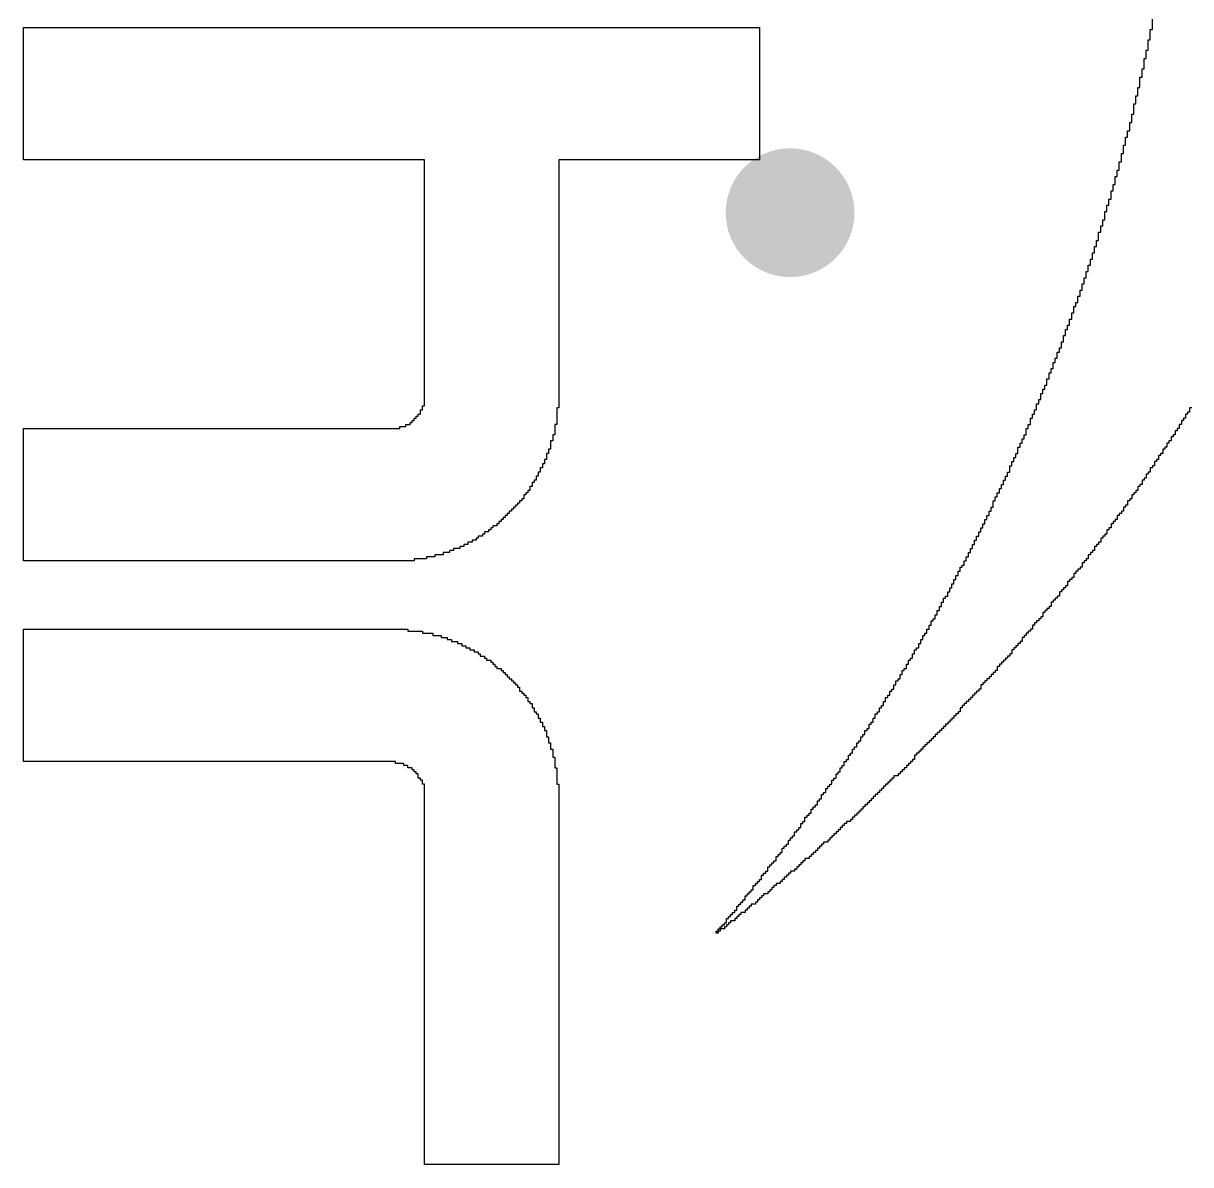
# Model space of a CAD drawing. Header units: inches. Extents: x -6.1 to 65.1, y -0.8 to 59.2.
# Drawn here: x 17.936 to 20.656, y 37.042 to 39.701 of the extents above; entities that cross this region are included whole.
import ezdxf

# ---------------------------------------------------------------- set-up
doc = ezdxf.new("R2010")
doc.units = ezdxf.units.IN
doc.layers.add('Top Overlay', color=2, linetype='Continuous')
doc.layers.add('Via Holes', color=16, linetype='Continuous')

msp = doc.modelspace()

# ---------------------------------------------------------------- hatches: boundary and pattern name
at = {"layer": 'Via Holes'}
h = msp.add_hatch(color=7, dxfattribs=at)
edge = h.paths.add_edge_path()
edge.add_arc((19.7224, 39.2602), 0.15, 0, 360)

# ---------------------------------------------------------------- linework, layer by layer
at = {"layer": 'Top Overlay'}
for p, q in [((20.5665, 39.687), (20.5665, 39.711)), ((17.9362, 39.3834), (17.9362, 39.6918)), ((17.9362, 39.6918), (19.6512, 39.6918)), ((19.6512, 39.6918), (19.6512, 39.3834)), ((20.5617, 39.6629), (20.5617, 39.687)), ((20.5617, 39.687), (20.5665, 39.687)), ((20.5569, 39.6388), (20.5569, 39.6629)), ((20.5569, 39.6629), (20.5617, 39.6629)), ((20.5521, 39.6195), (20.5521, 39.6388)), ((20.5521, 39.6388), (20.5569, 39.6388)), ((20.5473, 39.5954), (20.5473, 39.6195)), ((20.5473, 39.6195), (20.5521, 39.6195)), ((20.5376, 39.5521), (20.5376, 39.5761)), ((20.5376, 39.5761), (20.5425, 39.5761)), ((20.5425, 39.5761), (20.5425, 39.5954)), ((20.5425, 39.5954), (20.5473, 39.5954)), ((20.5328, 39.5328), (20.5328, 39.5521)), ((20.5328, 39.5521), (20.5376, 39.5521)), ((20.528, 39.5135), (20.528, 39.5328)), ((20.528, 39.5328), (20.5328, 39.5328)), ((20.5184, 39.4702), (20.5184, 39.4894)), ((20.5184, 39.4894), (20.5232, 39.4894)), ((20.5232, 39.4894), (20.5232, 39.5135)), ((20.5232, 39.5135), (20.528, 39.5135)), ((20.5136, 39.4509), (20.5136, 39.4702)), ((20.5136, 39.4702), (20.5184, 39.4702)), ((20.5039, 39.4172), (20.5039, 39.4364)), ((20.5039, 39.4364), (20.5087, 39.4364)), ((20.5087, 39.4364), (20.5087, 39.4509)), ((20.5087, 39.4509), (20.5136, 39.4509)), ((20.4991, 39.3979), (20.4991, 39.4172)), ((20.4991, 39.4172), (20.5039, 39.4172)), ((18.2397, 39.3834), (17.9362, 39.3834)), ((18.2445, 39.3834), (18.2397, 39.3834)), ((18.8708, 39.3834), (18.2445, 39.3834)), ((18.8708, 38.8102), (18.8708, 39.3834)), ((19.6512, 39.3834), (19.1839, 39.3834)), ((19.1839, 39.3834), (19.1839, 38.8053)), ((20.4895, 39.3594), (20.4895, 39.3786)), ((20.4895, 39.3786), (20.4943, 39.3786)), ((20.4943, 39.3786), (20.4943, 39.3979)), ((20.4943, 39.3979), (20.4991, 39.3979)), ((20.4846, 39.3449), (20.4846, 39.3594)), ((20.4846, 39.3594), (20.4895, 39.3594)), ((20.475, 39.3112), (20.475, 39.3256)), ((20.475, 39.3256), (20.4798, 39.3256)), ((20.4798, 39.3256), (20.4798, 39.3449)), ((20.4798, 39.3449), (20.4846, 39.3449)), ((20.4702, 39.2919), (20.4702, 39.3112)), ((20.4702, 39.3112), (20.475, 39.3112)), ((20.4606, 39.263), (20.4606, 39.2775)), ((20.4606, 39.2775), (20.4654, 39.2775)), ((20.4654, 39.2775), (20.4654, 39.2919)), ((20.4654, 39.2919), (20.4702, 39.2919)), ((20.4509, 39.2293), (20.4509, 39.2437)), ((20.4509, 39.2437), (20.4557, 39.2437)), ((20.4557, 39.2437), (20.4557, 39.263)), ((20.4557, 39.263), (20.4606, 39.263)), ((20.4461, 39.2148), (20.4461, 39.2293)), ((20.4461, 39.2293), (20.4509, 39.2293)), ((20.4365, 39.1811), (20.4365, 39.1956)), ((20.4365, 39.1956), (20.4413, 39.1956)), ((20.4413, 39.1956), (20.4413, 39.2148)), ((20.4413, 39.2148), (20.4461, 39.2148)), ((20.4268, 39.1522), (20.4268, 39.1667)), ((20.4268, 39.1667), (20.4317, 39.1667)), ((20.4317, 39.1667), (20.4317, 39.1811)), ((20.4317, 39.1811), (20.4365, 39.1811)), ((20.4172, 39.1233), (20.4172, 39.1378)), ((20.4172, 39.1378), (20.422, 39.1378)), ((20.422, 39.1378), (20.422, 39.1522)), ((20.422, 39.1522), (20.4268, 39.1522)), ((20.4076, 39.0944), (20.4076, 39.1088)), ((20.4076, 39.1088), (20.4124, 39.1088)), ((20.4124, 39.1088), (20.4124, 39.1233)), ((20.4124, 39.1233), (20.4172, 39.1233)), ((20.3979, 39.0655), (20.3979, 39.0799)), ((20.3979, 39.0799), (20.4027, 39.0799)), ((20.4027, 39.0799), (20.4027, 39.0944)), ((20.4027, 39.0944), (20.4076, 39.0944)), ((20.3931, 39.051), (20.3931, 39.0655)), ((20.3931, 39.0655), (20.3979, 39.0655)), ((20.3787, 39.0125), (20.3787, 39.0269)), ((20.3787, 39.0269), (20.3835, 39.0269)), ((20.3835, 39.0269), (20.3835, 39.0414)), ((20.3835, 39.0414), (20.3883, 39.0414)), ((20.3883, 39.0414), (20.3883, 39.051)), ((20.3883, 39.051), (20.3931, 39.051)), ((20.369, 38.9884), (20.369, 38.998)), ((20.369, 38.998), (20.3738, 38.998)), ((20.3738, 38.998), (20.3738, 39.0125)), ((20.3738, 39.0125), (20.3787, 39.0125)), ((20.3594, 38.9595), (20.3594, 38.974)), ((20.3594, 38.974), (20.3642, 38.974)), ((20.3642, 38.974), (20.3642, 38.9884)), ((20.3642, 38.9884), (20.369, 38.9884)), ((20.3498, 38.9354), (20.3498, 38.945)), ((20.3498, 38.945), (20.3546, 38.945)), ((20.3546, 38.945), (20.3546, 38.9595)), ((20.3546, 38.9595), (20.3594, 38.9595)), ((20.3401, 38.9113), (20.3401, 38.921)), ((20.3401, 38.921), (20.3449, 38.921)), ((20.3449, 38.921), (20.3449, 38.9354)), ((20.3449, 38.9354), (20.3498, 38.9354)), ((20.3305, 38.8872), (20.3305, 38.8969)), ((20.3305, 38.8969), (20.3353, 38.8969)), ((20.3353, 38.8969), (20.3353, 38.9113)), ((20.3353, 38.9113), (20.3401, 38.9113)), ((20.3208, 38.8583), (20.3208, 38.8728)), ((20.3208, 38.8728), (20.3257, 38.8728)), ((20.3257, 38.8728), (20.3257, 38.8872)), ((20.3257, 38.8872), (20.3305, 38.8872)), ((20.3064, 38.8246), (20.3064, 38.8391)), ((20.3064, 38.8391), (20.3112, 38.8391)), ((20.3112, 38.8391), (20.3112, 38.8487)), ((20.3112, 38.8487), (20.316, 38.8487)), ((20.316, 38.8487), (20.316, 38.8583)), ((20.316, 38.8583), (20.3208, 38.8583)), ((18.8659, 38.8005), (18.8659, 38.8102)), ((18.8659, 38.8102), (18.8708, 38.8102)), ((20.2968, 38.8005), (20.2968, 38.815)), ((20.2968, 38.815), (20.3016, 38.815)), ((20.3016, 38.815), (20.3016, 38.8246)), ((20.3016, 38.8246), (20.3064, 38.8246)), ((18.8467, 38.7764), (18.8467, 38.7813)), ((18.8467, 38.7813), (18.8515, 38.7813)), ((18.8515, 38.7813), (18.8515, 38.7861)), ((18.8515, 38.7861), (18.8563, 38.7861)), ((18.8563, 38.7861), (18.8563, 38.7909)), ((18.8563, 38.7909), (18.8611, 38.7909)), ((18.8611, 38.7909), (18.8611, 38.8005)), ((18.8611, 38.8005), (18.8659, 38.8005)), ((19.1839, 38.8053), (19.1791, 38.8053)), ((19.1791, 38.8053), (19.1791, 38.7668)), ((20.2823, 38.7668), (20.2823, 38.7813)), ((20.2823, 38.7813), (20.2871, 38.7813)), ((20.2871, 38.7813), (20.2871, 38.7909)), ((20.2871, 38.7909), (20.2919, 38.7909)), ((20.2919, 38.7909), (20.2919, 38.8005)), ((20.2919, 38.8005), (20.2968, 38.8005)), ((20.6436, 38.7813), (20.6388, 38.7813)), ((20.6388, 38.7813), (20.6388, 38.7764)), ((20.6484, 38.7909), (20.6436, 38.7909)), ((20.6436, 38.7909), (20.6436, 38.7813)), ((20.6533, 38.7957), (20.6484, 38.7957)), ((20.6484, 38.7957), (20.6484, 38.7909)), ((20.6581, 38.8053), (20.6533, 38.8053)), ((20.6533, 38.8053), (20.6533, 38.7957)), ((17.9362, 38.4488), (17.9362, 38.7572)), ((17.9362, 38.7572), (18.813, 38.7572)), ((18.813, 38.7572), (18.813, 38.762)), ((18.813, 38.762), (18.8274, 38.762)), ((18.8274, 38.762), (18.8274, 38.7668)), ((18.8274, 38.7668), (18.837, 38.7668)), ((18.837, 38.7668), (18.837, 38.7716)), ((18.837, 38.7716), (18.8419, 38.7716)), ((18.8419, 38.7716), (18.8419, 38.7764)), ((18.8419, 38.7764), (18.8467, 38.7764)), ((19.1791, 38.7668), (19.1743, 38.7668)), ((19.1743, 38.7668), (19.1743, 38.7427)), ((20.2727, 38.7427), (20.2727, 38.7572)), ((20.2727, 38.7572), (20.2775, 38.7572)), ((20.2775, 38.7572), (20.2775, 38.7668)), ((20.2775, 38.7668), (20.2823, 38.7668)), ((20.6292, 38.7572), (20.6244, 38.7572)), ((20.6244, 38.7572), (20.6244, 38.7523)), ((20.634, 38.7668), (20.6292, 38.7668)), ((20.6292, 38.7668), (20.6292, 38.7572)), ((20.6388, 38.7764), (20.634, 38.7764)), ((20.634, 38.7764), (20.634, 38.7668)), ((19.1695, 38.7283), (19.1646, 38.7283)), ((19.1646, 38.7283), (19.1646, 38.709)), ((19.1743, 38.7427), (19.1695, 38.7427)), ((19.1695, 38.7427), (19.1695, 38.7283)), ((20.263, 38.7234), (20.263, 38.7331)), ((20.263, 38.7331), (20.2679, 38.7331)), ((20.2679, 38.7331), (20.2679, 38.7427)), ((20.2679, 38.7427), (20.2727, 38.7427)), ((20.6099, 38.7283), (20.6051, 38.7283)), ((20.6051, 38.7283), (20.6051, 38.7234)), ((20.6147, 38.7379), (20.6099, 38.7379)), ((20.6099, 38.7379), (20.6099, 38.7283)), ((20.6195, 38.7427), (20.6147, 38.7427)), ((20.6147, 38.7427), (20.6147, 38.7379)), ((20.6244, 38.7523), (20.6195, 38.7523)), ((20.6195, 38.7523), (20.6195, 38.7427)), ((19.1598, 38.6994), (19.155, 38.6994)), ((19.155, 38.6994), (19.155, 38.6849)), ((19.1646, 38.709), (19.1598, 38.709)), ((19.1598, 38.709), (19.1598, 38.6994)), ((20.2486, 38.6897), (20.2486, 38.6994)), ((20.2486, 38.6994), (20.2534, 38.6994)), ((20.2534, 38.6994), (20.2534, 38.7138)), ((20.2534, 38.7138), (20.2582, 38.7138)), ((20.2582, 38.7138), (20.2582, 38.7234)), ((20.2582, 38.7234), (20.263, 38.7234)), ((20.5906, 38.6994), (20.5858, 38.6994)), ((20.5858, 38.6994), (20.5858, 38.6945)), ((20.5955, 38.709), (20.5906, 38.709)), ((20.5906, 38.709), (20.5906, 38.6994)), ((20.6003, 38.7138), (20.5955, 38.7138)), ((20.5955, 38.7138), (20.5955, 38.709)), ((20.6051, 38.7234), (20.6003, 38.7234)), ((20.6003, 38.7234), (20.6003, 38.7138)), ((19.1502, 38.6753), (19.1454, 38.6753)), ((19.1454, 38.6753), (19.1454, 38.6656)), ((19.155, 38.6849), (19.1502, 38.6849)), ((19.1502, 38.6849), (19.1502, 38.6753)), ((20.239, 38.6704), (20.239, 38.6801)), ((20.239, 38.6801), (20.2438, 38.6801)), ((20.2438, 38.6801), (20.2438, 38.6897)), ((20.2438, 38.6897), (20.2486, 38.6897)), ((20.5762, 38.6801), (20.5714, 38.6801)), ((20.5714, 38.6801), (20.5714, 38.6704)), ((20.581, 38.6849), (20.5762, 38.6849)), ((20.5762, 38.6849), (20.5762, 38.6801)), ((20.5858, 38.6945), (20.581, 38.6945)), ((20.581, 38.6945), (20.581, 38.6849)), ((19.1357, 38.6464), (19.1309, 38.6464)), ((19.1309, 38.6464), (19.1309, 38.6367)), ((19.1405, 38.656), (19.1357, 38.656)), ((19.1357, 38.656), (19.1357, 38.6464)), ((19.1454, 38.6656), (19.1405, 38.6656)), ((19.1405, 38.6656), (19.1405, 38.656)), ((20.2245, 38.6367), (20.2245, 38.6464)), ((20.2245, 38.6464), (20.2293, 38.6464)), ((20.2293, 38.6464), (20.2293, 38.656)), ((20.2293, 38.656), (20.2341, 38.656)), ((20.2341, 38.656), (20.2341, 38.6704)), ((20.2341, 38.6704), (20.239, 38.6704)), ((20.5569, 38.6512), (20.5521, 38.6512)), ((20.5521, 38.6512), (20.5521, 38.6415)), ((20.5617, 38.656), (20.5569, 38.656)), ((20.5569, 38.656), (20.5569, 38.6512)), ((20.5665, 38.6656), (20.5617, 38.6656)), ((20.5617, 38.6656), (20.5617, 38.656)), ((20.5714, 38.6704), (20.5665, 38.6704)), ((20.5665, 38.6704), (20.5665, 38.6656)), ((19.1213, 38.6223), (19.1165, 38.6223)), ((19.1165, 38.6223), (19.1165, 38.6126)), ((19.1261, 38.6319), (19.1213, 38.6319)), ((19.1213, 38.6319), (19.1213, 38.6223)), ((19.1309, 38.6367), (19.1261, 38.6367)), ((19.1261, 38.6367), (19.1261, 38.6319)), ((20.21, 38.6078), (20.21, 38.6175)), ((20.21, 38.6175), (20.2149, 38.6175)), ((20.2149, 38.6175), (20.2149, 38.6271)), ((20.2149, 38.6271), (20.2197, 38.6271)), ((20.2197, 38.6271), (20.2197, 38.6367)), ((20.2197, 38.6367), (20.2245, 38.6367)), ((20.5376, 38.6223), (20.5328, 38.6223)), ((20.5328, 38.6223), (20.5328, 38.6126)), ((20.5425, 38.6271), (20.5376, 38.6271)), ((20.5376, 38.6271), (20.5376, 38.6223)), ((20.5473, 38.6367), (20.5425, 38.6367)), ((20.5425, 38.6367), (20.5425, 38.6271)), ((20.5521, 38.6415), (20.5473, 38.6415)), ((20.5473, 38.6415), (20.5473, 38.6367)), ((19.102, 38.5934), (19.0972, 38.5934)), ((19.0972, 38.5934), (19.0972, 38.5885)), ((19.1068, 38.603), (19.102, 38.603)), ((19.102, 38.603), (19.102, 38.5934)), ((19.1116, 38.6078), (19.1068, 38.6078)), ((19.1068, 38.6078), (19.1068, 38.603)), ((19.1165, 38.6126), (19.1116, 38.6126)), ((19.1116, 38.6126), (19.1116, 38.6078)), ((20.2004, 38.5885), (20.2004, 38.5982)), ((20.2004, 38.5982), (20.2052, 38.5982)), ((20.2052, 38.5982), (20.2052, 38.6078)), ((20.2052, 38.6078), (20.21, 38.6078)), ((20.5184, 38.5934), (20.5136, 38.5934)), ((20.5136, 38.5934), (20.5136, 38.5885)), ((20.5232, 38.603), (20.5184, 38.603)), ((20.5184, 38.603), (20.5184, 38.5934)), ((20.528, 38.6078), (20.5232, 38.6078)), ((20.5232, 38.6078), (20.5232, 38.603)), ((20.5328, 38.6126), (20.528, 38.6126)), ((20.528, 38.6126), (20.528, 38.6078)), ((19.0731, 38.5645), (19.0683, 38.5645)), ((19.0683, 38.5645), (19.0683, 38.5596)), ((19.0779, 38.5693), (19.0731, 38.5693)), ((19.0731, 38.5693), (19.0731, 38.5645)), ((19.0827, 38.5741), (19.0779, 38.5741)), ((19.0779, 38.5741), (19.0779, 38.5693)), ((19.0876, 38.5789), (19.0827, 38.5789)), ((19.0827, 38.5789), (19.0827, 38.5741)), ((19.0924, 38.5837), (19.0876, 38.5837)), ((19.0876, 38.5837), (19.0876, 38.5789)), ((19.0972, 38.5885), (19.0924, 38.5885)), ((19.0924, 38.5885), (19.0924, 38.5837)), ((20.186, 38.5548), (20.186, 38.5645)), ((20.186, 38.5645), (20.1908, 38.5645)), ((20.1908, 38.5645), (20.1908, 38.5741)), ((20.1908, 38.5741), (20.1956, 38.5741)), ((20.1956, 38.5741), (20.1956, 38.5885)), ((20.1956, 38.5885), (20.2004, 38.5885)), ((20.4991, 38.5645), (20.4943, 38.5645)), ((20.4943, 38.5645), (20.4943, 38.5596)), ((20.5039, 38.5741), (20.4991, 38.5741)), ((20.4991, 38.5741), (20.4991, 38.5645)), ((20.5087, 38.5789), (20.5039, 38.5789)), ((20.5039, 38.5789), (20.5039, 38.5741)), ((20.5136, 38.5885), (20.5087, 38.5885)), ((20.5087, 38.5885), (20.5087, 38.5789)), ((19.0442, 38.5356), (19.0394, 38.5356)), ((19.0394, 38.5356), (19.0394, 38.5307)), ((19.049, 38.5404), (19.0442, 38.5404)), ((19.0442, 38.5404), (19.0442, 38.5356)), ((19.0538, 38.5452), (19.049, 38.5452)), ((19.049, 38.5452), (19.049, 38.5404)), ((19.0586, 38.55), (19.0538, 38.55)), ((19.0538, 38.55), (19.0538, 38.5452)), ((19.0635, 38.5548), (19.0586, 38.5548)), ((19.0586, 38.5548), (19.0586, 38.55)), ((19.0683, 38.5596), (19.0635, 38.5596)), ((19.0635, 38.5596), (19.0635, 38.5548)), ((20.1715, 38.5259), (20.1715, 38.5356)), ((20.1715, 38.5356), (20.1763, 38.5356)), ((20.1763, 38.5356), (20.1763, 38.5452)), ((20.1763, 38.5452), (20.1811, 38.5452)), ((20.1811, 38.5452), (20.1811, 38.5548)), ((20.1811, 38.5548), (20.186, 38.5548)), ((20.475, 38.5356), (20.4702, 38.5356)), ((20.4702, 38.5356), (20.4702, 38.5259)), ((20.4798, 38.5404), (20.475, 38.5404)), ((20.475, 38.5404), (20.475, 38.5356)), ((20.4846, 38.5452), (20.4798, 38.5452)), ((20.4798, 38.5452), (20.4798, 38.5404)), ((20.4895, 38.5548), (20.4846, 38.5548)), ((20.4846, 38.5548), (20.4846, 38.5452)), ((20.4943, 38.5596), (20.4895, 38.5596)), ((20.4895, 38.5596), (20.4895, 38.5548)), ((19.0105, 38.5115), (19.0057, 38.5115)), ((19.0057, 38.5115), (19.0057, 38.5067)), ((19.0201, 38.5163), (19.0105, 38.5163)), ((19.0105, 38.5163), (19.0105, 38.5115)), ((19.0249, 38.5211), (19.0201, 38.5211)), ((19.0201, 38.5211), (19.0201, 38.5163)), ((19.0297, 38.5259), (19.0249, 38.5259)), ((19.0249, 38.5259), (19.0249, 38.5211)), ((19.0394, 38.5307), (19.0297, 38.5307)), ((19.0297, 38.5307), (19.0297, 38.5259)), ((20.1619, 38.5067), (20.1619, 38.5163)), ((20.1619, 38.5163), (20.1667, 38.5163)), ((20.1667, 38.5163), (20.1667, 38.5259)), ((20.1667, 38.5259), (20.1715, 38.5259)), ((20.4606, 38.5115), (20.4557, 38.5115)), ((20.4557, 38.5115), (20.4557, 38.5067)), ((20.4654, 38.5211), (20.4606, 38.5211)), ((20.4606, 38.5211), (20.4606, 38.5115)), ((20.4702, 38.5259), (20.4654, 38.5259)), ((20.4654, 38.5259), (20.4654, 38.5211)), ((18.9623, 38.4826), (18.9527, 38.4826)), ((18.9527, 38.4826), (18.9527, 38.4777)), ((18.9719, 38.4874), (18.9623, 38.4874)), ((18.9623, 38.4874), (18.9623, 38.4826)), ((18.9816, 38.4922), (18.9719, 38.4922)), ((18.9719, 38.4922), (18.9719, 38.4874)), ((18.9912, 38.497), (18.9816, 38.497)), ((18.9816, 38.497), (18.9816, 38.4922)), ((18.996, 38.5018), (18.9912, 38.5018)), ((18.9912, 38.5018), (18.9912, 38.497)), ((19.0057, 38.5067), (18.996, 38.5067)), ((18.996, 38.5067), (18.996, 38.5018)), ((20.1474, 38.4777), (20.1474, 38.4874)), ((20.1474, 38.4874), (20.1522, 38.4874)), ((20.1522, 38.4874), (20.1522, 38.497)), ((20.1522, 38.497), (20.1571, 38.497)), ((20.1571, 38.497), (20.1571, 38.5067)), ((20.1571, 38.5067), (20.1619, 38.5067)), ((20.4365, 38.4826), (20.4317, 38.4826)), ((20.4317, 38.4826), (20.4317, 38.4729)), ((20.4413, 38.4874), (20.4365, 38.4874)), ((20.4365, 38.4874), (20.4365, 38.4826)), ((20.4461, 38.4922), (20.4413, 38.4922)), ((20.4413, 38.4922), (20.4413, 38.4874)), ((20.4509, 38.5018), (20.4461, 38.5018)), ((20.4461, 38.5018), (20.4461, 38.4922)), ((20.4557, 38.5067), (20.4509, 38.5067)), ((20.4509, 38.5067), (20.4509, 38.5018)), ((18.8949, 38.4585), (18.8756, 38.4585)), ((18.8756, 38.4585), (18.8756, 38.4537)), ((18.9141, 38.4633), (18.8949, 38.4633)), ((18.8949, 38.4633), (18.8949, 38.4585)), ((18.9286, 38.4681), (18.9141, 38.4681)), ((18.9141, 38.4681), (18.9141, 38.4633)), ((18.9382, 38.4729), (18.9286, 38.4729)), ((18.9286, 38.4729), (18.9286, 38.4681)), ((18.9527, 38.4777), (18.9382, 38.4777)), ((18.9382, 38.4777), (18.9382, 38.4729)), ((20.133, 38.4488), (20.133, 38.4585)), ((20.133, 38.4585), (20.1378, 38.4585)), ((20.1378, 38.4585), (20.1378, 38.4681)), ((20.1378, 38.4681), (20.1426, 38.4681)), ((20.1426, 38.4681), (20.1426, 38.4777)), ((20.1426, 38.4777), (20.1474, 38.4777)), ((20.422, 38.4633), (20.4172, 38.4633)), ((20.4172, 38.4633), (20.4172, 38.4537)), ((20.4268, 38.4681), (20.422, 38.4681)), ((20.422, 38.4681), (20.422, 38.4633)), ((20.4317, 38.4729), (20.4268, 38.4729)), ((20.4268, 38.4729), (20.4268, 38.4681)), ((18.8467, 38.4488), (17.9362, 38.4488)), ((18.8756, 38.4537), (18.8467, 38.4537)), ((18.8467, 38.4537), (18.8467, 38.4488)), ((20.1185, 38.4248), (20.1185, 38.4344)), ((20.1185, 38.4344), (20.1233, 38.4344)), ((20.1233, 38.4344), (20.1233, 38.4392)), ((20.1233, 38.4392), (20.1281, 38.4392)), ((20.1281, 38.4392), (20.1281, 38.4488)), ((20.1281, 38.4488), (20.133, 38.4488)), ((20.3979, 38.4296), (20.3931, 38.4296)), ((20.3931, 38.4296), (20.3931, 38.4248)), ((20.4027, 38.4344), (20.3979, 38.4344)), ((20.3979, 38.4344), (20.3979, 38.4296)), ((20.4076, 38.444), (20.4027, 38.444)), ((20.4027, 38.444), (20.4027, 38.4344)), ((20.4124, 38.4488), (20.4076, 38.4488)), ((20.4076, 38.4488), (20.4076, 38.444)), ((20.4172, 38.4537), (20.4124, 38.4537)), ((20.4124, 38.4537), (20.4124, 38.4488)), ((20.1041, 38.3958), (20.1041, 38.4055)), ((20.1041, 38.4055), (20.1089, 38.4055)), ((20.1089, 38.4055), (20.1089, 38.4151)), ((20.1089, 38.4151), (20.1137, 38.4151)), ((20.1137, 38.4151), (20.1137, 38.4248)), ((20.1137, 38.4248), (20.1185, 38.4248)), ((20.3738, 38.4007), (20.369, 38.4007)), ((20.369, 38.4007), (20.369, 38.391)), ((20.3787, 38.4055), (20.3738, 38.4055)), ((20.3738, 38.4055), (20.3738, 38.4007)), ((20.3835, 38.4103), (20.3787, 38.4103)), ((20.3787, 38.4103), (20.3787, 38.4055)), ((20.3883, 38.4199), (20.3835, 38.4199)), ((20.3835, 38.4199), (20.3835, 38.4103)), ((20.3931, 38.4248), (20.3883, 38.4248)), ((20.3883, 38.4248), (20.3883, 38.4199)), ((20.0896, 38.3669), (20.0896, 38.3766)), ((20.0896, 38.3766), (20.0944, 38.3766)), ((20.0944, 38.3766), (20.0944, 38.3862)), ((20.0944, 38.3862), (20.0992, 38.3862)), ((20.0992, 38.3862), (20.0992, 38.3958)), ((20.0992, 38.3958), (20.1041, 38.3958)), ((20.3546, 38.3766), (20.3498, 38.3766)), ((20.3498, 38.3766), (20.3498, 38.3669)), ((20.3594, 38.3814), (20.3546, 38.3814)), ((20.3546, 38.3814), (20.3546, 38.3766)), ((20.3642, 38.3862), (20.3594, 38.3862)), ((20.3594, 38.3862), (20.3594, 38.3814)), ((20.369, 38.391), (20.3642, 38.391)), ((20.3642, 38.391), (20.3642, 38.3862)), ((20.0752, 38.3429), (20.0752, 38.3525)), ((20.0752, 38.3525), (20.08, 38.3525)), ((20.08, 38.3525), (20.08, 38.3621)), ((20.08, 38.3621), (20.0848, 38.3621)), ((20.0848, 38.3621), (20.0848, 38.3669)), ((20.0848, 38.3669), (20.0896, 38.3669)), ((20.3353, 38.3525), (20.3305, 38.3525)), ((20.3305, 38.3525), (20.3305, 38.3429)), ((20.3401, 38.3573), (20.3353, 38.3573)), ((20.3353, 38.3573), (20.3353, 38.3525)), ((20.3449, 38.3621), (20.3401, 38.3621)), ((20.3401, 38.3621), (20.3401, 38.3573)), ((20.3498, 38.3669), (20.3449, 38.3669)), ((20.3449, 38.3669), (20.3449, 38.3621)), ((20.0607, 38.3139), (20.0607, 38.3236)), ((20.0607, 38.3236), (20.0655, 38.3236)), ((20.0655, 38.3236), (20.0655, 38.3332)), ((20.0655, 38.3332), (20.0703, 38.3332)), ((20.0703, 38.3332), (20.0703, 38.3429)), ((20.0703, 38.3429), (20.0752, 38.3429)), ((20.3112, 38.3188), (20.3064, 38.3188)), ((20.3064, 38.3188), (20.3064, 38.3139)), ((20.316, 38.3284), (20.3112, 38.3284)), ((20.3112, 38.3284), (20.3112, 38.3188)), ((20.3208, 38.3332), (20.316, 38.3332)), ((20.316, 38.3332), (20.316, 38.3284)), ((20.3257, 38.338), (20.3208, 38.338)), ((20.3208, 38.338), (20.3208, 38.3332)), ((20.3305, 38.3429), (20.3257, 38.3429)), ((20.3257, 38.3429), (20.3257, 38.338)), ((20.0462, 38.2899), (20.0462, 38.2995)), ((20.0462, 38.2995), (20.0511, 38.2995)), ((20.0511, 38.2995), (20.0511, 38.3091)), ((20.0511, 38.3091), (20.0559, 38.3091)), ((20.0559, 38.3091), (20.0559, 38.3139)), ((20.0559, 38.3139), (20.0607, 38.3139)), ((20.2919, 38.2995), (20.2871, 38.2995)), ((20.2871, 38.2995), (20.2871, 38.2899)), ((20.2968, 38.3043), (20.2919, 38.3043)), ((20.2919, 38.3043), (20.2919, 38.2995)), ((20.3016, 38.3091), (20.2968, 38.3091)), ((20.2968, 38.3091), (20.2968, 38.3043)), ((20.3064, 38.3139), (20.3016, 38.3139)), ((20.3016, 38.3139), (20.3016, 38.3091)), ((17.9362, 37.9815), (17.9362, 38.2899)), ((17.9362, 38.2899), (18.8322, 38.2899)), ((18.8322, 38.2899), (18.8322, 38.285)), ((18.8322, 38.285), (18.8659, 38.285)), ((18.8659, 38.285), (18.8659, 38.2802)), ((18.8659, 38.2802), (18.89, 38.2802)), ((18.89, 38.2802), (18.89, 38.2754)), ((18.89, 38.2754), (18.9093, 38.2754)), ((18.9093, 38.2754), (18.9093, 38.2706)), ((18.9093, 38.2706), (18.9238, 38.2706)), ((18.9238, 38.2706), (18.9238, 38.2658)), ((18.9238, 38.2658), (18.9334, 38.2658)), ((18.9334, 38.2658), (18.9334, 38.261)), ((20.027, 38.2561), (20.027, 38.2658)), ((20.027, 38.2658), (20.0318, 38.2658)), ((20.0318, 38.2658), (20.0318, 38.2754)), ((20.0318, 38.2754), (20.0366, 38.2754)), ((20.0366, 38.2754), (20.0366, 38.2802)), ((20.0366, 38.2802), (20.0414, 38.2802)), ((20.0414, 38.2802), (20.0414, 38.2899)), ((20.0414, 38.2899), (20.0462, 38.2899)), ((20.2679, 38.2706), (20.263, 38.2706)), ((20.263, 38.2706), (20.263, 38.261)), ((20.2727, 38.2754), (20.2679, 38.2754)), ((20.2679, 38.2754), (20.2679, 38.2706)), ((20.2775, 38.2802), (20.2727, 38.2802)), ((20.2727, 38.2802), (20.2727, 38.2754)), ((20.2823, 38.285), (20.2775, 38.285)), ((20.2775, 38.285), (20.2775, 38.2802)), ((20.2871, 38.2899), (20.2823, 38.2899)), ((20.2823, 38.2899), (20.2823, 38.285)), ((18.9334, 38.261), (18.9478, 38.261)), ((18.9478, 38.261), (18.9478, 38.2561)), ((18.9478, 38.2561), (18.9575, 38.2561)), ((18.9575, 38.2561), (18.9575, 38.2513)), ((18.9575, 38.2513), (18.9671, 38.2513)), ((18.9671, 38.2513), (18.9671, 38.2465)), ((18.9671, 38.2465), (18.9767, 38.2465)), ((18.9767, 38.2465), (18.9767, 38.2417)), ((18.9767, 38.2417), (18.9864, 38.2417)), ((18.9864, 38.2417), (18.9864, 38.2369)), ((18.9864, 38.2369), (18.996, 38.2369)), ((18.996, 38.2369), (18.996, 38.232)), ((20.0125, 38.232), (20.0125, 38.2417)), ((20.0125, 38.2417), (20.0173, 38.2417)), ((20.0173, 38.2417), (20.0173, 38.2465)), ((20.0173, 38.2465), (20.0222, 38.2465)), ((20.0222, 38.2465), (20.0222, 38.2561)), ((20.0222, 38.2561), (20.027, 38.2561)), ((20.2438, 38.2417), (20.239, 38.2417)), ((20.239, 38.2417), (20.239, 38.232)), ((20.2486, 38.2465), (20.2438, 38.2465)), ((20.2438, 38.2465), (20.2438, 38.2417)), ((20.2534, 38.2513), (20.2486, 38.2513)), ((20.2486, 38.2513), (20.2486, 38.2465)), ((20.2582, 38.2561), (20.2534, 38.2561)), ((20.2534, 38.2561), (20.2534, 38.2513)), ((20.263, 38.261), (20.2582, 38.261)), ((20.2582, 38.261), (20.2582, 38.2561)), ((18.996, 38.232), (19.0008, 38.232)), ((19.0008, 38.232), (19.0008, 38.2272)), ((19.0008, 38.2272), (19.0105, 38.2272)), ((19.0105, 38.2272), (19.0105, 38.2224)), ((19.0105, 38.2224), (19.0153, 38.2224)), ((19.0153, 38.2224), (19.0153, 38.2176)), ((19.0153, 38.2176), (19.0249, 38.2176)), ((19.0249, 38.2176), (19.0249, 38.2128)), ((19.0249, 38.2128), (19.0297, 38.2128)), ((19.0297, 38.2128), (19.0297, 38.208)), ((19.9981, 38.208), (19.9981, 38.2176)), ((19.9981, 38.2176), (20.0029, 38.2176)), ((20.0029, 38.2176), (20.0029, 38.2224)), ((20.0029, 38.2224), (20.0077, 38.2224)), ((20.0077, 38.2224), (20.0077, 38.232)), ((20.0077, 38.232), (20.0125, 38.232)), ((20.2197, 38.2128), (20.2149, 38.2128)), ((20.2149, 38.2128), (20.2149, 38.208)), ((20.2245, 38.2176), (20.2197, 38.2176)), ((20.2197, 38.2176), (20.2197, 38.2128)), ((20.2293, 38.2224), (20.2245, 38.2224)), ((20.2245, 38.2224), (20.2245, 38.2176)), ((20.2341, 38.2272), (20.2293, 38.2272)), ((20.2293, 38.2272), (20.2293, 38.2224)), ((20.239, 38.232), (20.2341, 38.232)), ((20.2341, 38.232), (20.2341, 38.2272)), ((19.0297, 38.208), (19.0346, 38.208)), ((19.0346, 38.208), (19.0346, 38.2031)), ((19.0346, 38.2031), (19.0394, 38.2031)), ((19.0394, 38.2031), (19.0394, 38.1983)), ((19.0394, 38.1983), (19.049, 38.1983)), ((19.049, 38.1983), (19.049, 38.1935)), ((19.049, 38.1935), (19.0538, 38.1935)), ((19.0538, 38.1935), (19.0538, 38.1887)), ((19.0538, 38.1887), (19.0586, 38.1887)), ((19.0586, 38.1887), (19.0586, 38.1839)), ((19.0586, 38.1839), (19.0635, 38.1839)), ((19.0635, 38.1839), (19.0635, 38.1791)), ((19.9788, 38.1742), (19.9788, 38.1839)), ((19.9788, 38.1839), (19.9836, 38.1839)), ((19.9836, 38.1839), (19.9836, 38.1935)), ((19.9836, 38.1935), (19.9884, 38.1935)), ((19.9884, 38.1935), (19.9884, 38.1983)), ((19.9884, 38.1983), (19.9933, 38.1983)), ((19.9933, 38.1983), (19.9933, 38.208)), ((19.9933, 38.208), (19.9981, 38.208)), ((20.1956, 38.1839), (20.1908, 38.1839)), ((20.1908, 38.1839), (20.1908, 38.1791)), ((20.2004, 38.1887), (20.1956, 38.1887)), ((20.1956, 38.1887), (20.1956, 38.1839)), ((20.2052, 38.1935), (20.2004, 38.1935)), ((20.2004, 38.1935), (20.2004, 38.1887)), ((20.21, 38.2031), (20.2052, 38.2031)), ((20.2052, 38.2031), (20.2052, 38.1935)), ((20.2149, 38.208), (20.21, 38.208)), ((20.21, 38.208), (20.21, 38.2031)), ((19.0635, 38.1791), (19.0683, 38.1791)), ((19.0683, 38.1791), (19.0683, 38.1742)), ((19.0683, 38.1742), (19.0731, 38.1742)), ((19.0731, 38.1742), (19.0731, 38.1694)), ((19.0731, 38.1694), (19.0779, 38.1694)), ((19.0779, 38.1694), (19.0779, 38.1646)), ((19.0779, 38.1646), (19.0827, 38.1646)), ((19.0827, 38.1646), (19.0827, 38.1598)), ((19.0827, 38.1598), (19.0876, 38.1598)), ((19.0876, 38.1598), (19.0876, 38.155)), ((19.0876, 38.155), (19.0924, 38.155)), ((19.0924, 38.155), (19.0924, 38.1453)), ((19.9643, 38.1501), (19.9643, 38.1598)), ((19.9643, 38.1598), (19.9692, 38.1598)), ((19.9692, 38.1598), (19.9692, 38.1694)), ((19.9692, 38.1694), (19.974, 38.1694)), ((19.974, 38.1694), (19.974, 38.1742)), ((19.974, 38.1742), (19.9788, 38.1742)), ((20.1715, 38.1598), (20.1667, 38.1598)), ((20.1667, 38.1598), (20.1667, 38.1501)), ((20.1763, 38.1646), (20.1715, 38.1646)), ((20.1715, 38.1646), (20.1715, 38.1598)), ((20.1811, 38.1694), (20.1763, 38.1694)), ((20.1763, 38.1694), (20.1763, 38.1646)), ((20.186, 38.1742), (20.1811, 38.1742)), ((20.1811, 38.1742), (20.1811, 38.1694)), ((20.1908, 38.1791), (20.186, 38.1791)), ((20.186, 38.1791), (20.186, 38.1742)), ((19.0924, 38.1453), (19.0972, 38.1453)), ((19.0972, 38.1453), (19.0972, 38.1405)), ((19.0972, 38.1405), (19.102, 38.1405)), ((19.102, 38.1405), (19.102, 38.1357)), ((19.102, 38.1357), (19.1068, 38.1357)), ((19.1068, 38.1357), (19.1068, 38.1309)), ((19.1068, 38.1309), (19.1116, 38.1309)), ((19.1116, 38.1309), (19.1116, 38.1212)), ((19.9451, 38.1212), (19.9451, 38.1309)), ((19.9451, 38.1309), (19.9499, 38.1309)), ((19.9499, 38.1309), (19.9499, 38.1357)), ((19.9499, 38.1357), (19.9547, 38.1357)), ((19.9547, 38.1357), (19.9547, 38.1453)), ((19.9547, 38.1453), (19.9595, 38.1453)), ((19.9595, 38.1453), (19.9595, 38.1501)), ((19.9595, 38.1501), (19.9643, 38.1501)), ((20.1474, 38.1309), (20.1426, 38.1309)), ((20.1426, 38.1309), (20.1426, 38.1261)), ((20.1522, 38.1357), (20.1474, 38.1357)), ((20.1474, 38.1357), (20.1474, 38.1309)), ((20.1571, 38.1405), (20.1522, 38.1405)), ((20.1522, 38.1405), (20.1522, 38.1357)), ((20.1619, 38.1453), (20.1571, 38.1453)), ((20.1571, 38.1453), (20.1571, 38.1405)), ((20.1667, 38.1501), (20.1619, 38.1501)), ((20.1619, 38.1501), (20.1619, 38.1453)), ((19.1116, 38.1212), (19.1165, 38.1212)), ((19.1165, 38.1212), (19.1165, 38.1164)), ((19.1165, 38.1164), (19.1213, 38.1164)), ((19.1213, 38.1164), (19.1213, 38.1068)), ((19.1213, 38.1068), (19.1261, 38.1068)), ((19.1261, 38.1068), (19.1261, 38.0972)), ((19.9306, 38.0972), (19.9306, 38.1068)), ((19.9306, 38.1068), (19.9354, 38.1068)), ((19.9354, 38.1068), (19.9354, 38.1116)), ((19.9354, 38.1116), (19.9403, 38.1116)), ((19.9403, 38.1116), (19.9403, 38.1212)), ((19.9403, 38.1212), (19.9451, 38.1212)), ((20.1233, 38.1068), (20.1185, 38.1068)), ((20.1185, 38.1068), (20.1185, 38.0972)), ((20.1281, 38.1116), (20.1233, 38.1116)), ((20.1233, 38.1116), (20.1233, 38.1068)), ((20.133, 38.1164), (20.1281, 38.1164)), ((20.1281, 38.1164), (20.1281, 38.1116)), ((20.1378, 38.1212), (20.133, 38.1212)), ((20.133, 38.1212), (20.133, 38.1164)), ((20.1426, 38.1261), (20.1378, 38.1261)), ((20.1378, 38.1261), (20.1378, 38.1212)), ((19.1261, 38.0972), (19.1309, 38.0972)), ((19.1309, 38.0972), (19.1309, 38.0923)), ((19.1309, 38.0923), (19.1357, 38.0923)), ((19.1357, 38.0923), (19.1357, 38.0827)), ((19.1357, 38.0827), (19.1405, 38.0827)), ((19.1405, 38.0827), (19.1405, 38.0731)), ((19.9162, 38.0731), (19.9162, 38.0827)), ((19.9162, 38.0827), (19.921, 38.0827)), ((19.921, 38.0827), (19.921, 38.0923)), ((19.921, 38.0923), (19.9258, 38.0923)), ((19.9258, 38.0923), (19.9258, 38.0972)), ((19.9258, 38.0972), (19.9306, 38.0972)), ((20.0992, 38.0779), (20.0944, 38.0779)), ((20.0944, 38.0779), (20.0944, 38.0731)), ((20.1041, 38.0827), (20.0992, 38.0827)), ((20.0992, 38.0827), (20.0992, 38.0779)), ((20.1089, 38.0875), (20.1041, 38.0875)), ((20.1041, 38.0875), (20.1041, 38.0827)), ((20.1137, 38.0923), (20.1089, 38.0923)), ((20.1089, 38.0923), (20.1089, 38.0875)), ((20.1185, 38.0972), (20.1137, 38.0972)), ((20.1137, 38.0972), (20.1137, 38.0923)), ((19.1405, 38.0731), (19.1454, 38.0731)), ((19.1454, 38.0731), (19.1454, 38.0634)), ((19.1454, 38.0634), (19.1502, 38.0634)), ((19.1502, 38.0634), (19.1502, 38.0538)), ((19.1502, 38.0538), (19.155, 38.0538)), ((19.155, 38.0538), (19.155, 38.0393)), ((19.8969, 38.0442), (19.8969, 38.0538)), ((19.8969, 38.0538), (19.9017, 38.0538)), ((19.9017, 38.0538), (19.9017, 38.0586)), ((19.9017, 38.0586), (19.9065, 38.0586)), ((19.9065, 38.0586), (19.9065, 38.0683)), ((19.9065, 38.0683), (19.9114, 38.0683)), ((19.9114, 38.0683), (19.9114, 38.0731)), ((19.9114, 38.0731), (19.9162, 38.0731)), ((20.0703, 38.049), (20.0655, 38.049)), ((20.0655, 38.049), (20.0655, 38.0442)), ((20.0752, 38.0538), (20.0703, 38.0538)), ((20.0703, 38.0538), (20.0703, 38.049)), ((20.08, 38.0586), (20.0752, 38.0586)), ((20.0752, 38.0586), (20.0752, 38.0538)), ((20.0848, 38.0634), (20.08, 38.0634)), ((20.08, 38.0634), (20.08, 38.0586)), ((20.0896, 38.0683), (20.0848, 38.0683)), ((20.0848, 38.0683), (20.0848, 38.0634)), ((20.0944, 38.0731), (20.0896, 38.0731)), ((20.0896, 38.0731), (20.0896, 38.0683)), ((19.155, 38.0393), (19.1598, 38.0393)), ((19.1598, 38.0393), (19.1598, 38.0249)), ((19.1598, 38.0249), (19.1646, 38.0249)), ((19.1646, 38.0249), (19.1646, 38.0104)), ((19.8776, 38.0153), (19.8776, 38.0249)), ((19.8776, 38.0249), (19.8825, 38.0249)), ((19.8825, 38.0249), (19.8825, 38.0297)), ((19.8825, 38.0297), (19.8873, 38.0297)), ((19.8873, 38.0297), (19.8873, 38.0393)), ((19.8873, 38.0393), (19.8921, 38.0393)), ((19.8921, 38.0393), (19.8921, 38.0442)), ((19.8921, 38.0442), (19.8969, 38.0442)), ((20.0414, 38.0201), (20.0366, 38.0201)), ((20.0366, 38.0201), (20.0366, 38.0153)), ((20.0462, 38.0249), (20.0414, 38.0249)), ((20.0414, 38.0249), (20.0414, 38.0201)), ((20.0511, 38.0297), (20.0462, 38.0297)), ((20.0462, 38.0297), (20.0462, 38.0249)), ((20.0559, 38.0345), (20.0511, 38.0345)), ((20.0511, 38.0345), (20.0511, 38.0297)), ((20.0607, 38.0393), (20.0559, 38.0393)), ((20.0559, 38.0393), (20.0559, 38.0345)), ((20.0655, 38.0442), (20.0607, 38.0442)), ((20.0607, 38.0442), (20.0607, 38.0393)), ((19.1646, 38.0104), (19.1695, 38.0104)), ((19.1695, 38.0104), (19.1695, 37.9912)), ((19.8584, 37.9864), (19.8584, 37.996)), ((19.8584, 37.996), (19.8632, 37.996)), ((19.8632, 37.996), (19.8632, 38.0008)), ((19.8632, 38.0008), (19.868, 38.0008)), ((19.868, 38.0008), (19.868, 38.0104)), ((19.868, 38.0104), (19.8728, 38.0104)), ((19.8728, 38.0104), (19.8728, 38.0153)), ((19.8728, 38.0153), (19.8776, 38.0153)), ((20.0173, 37.996), (20.0125, 37.996)), ((20.0125, 37.996), (20.0125, 37.9864)), ((20.0222, 38.0008), (20.0173, 38.0008)), ((20.0173, 38.0008), (20.0173, 37.996)), ((20.027, 38.0056), (20.0222, 38.0056)), ((20.0222, 38.0056), (20.0222, 38.0008)), ((20.0318, 38.0104), (20.027, 38.0104)), ((20.027, 38.0104), (20.027, 38.0056)), ((20.0366, 38.0153), (20.0318, 38.0153)), ((20.0318, 38.0153), (20.0318, 38.0104)), ((18.8033, 37.9815), (17.9362, 37.9815)), ((18.8033, 37.9767), (18.8033, 37.9815)), ((18.8226, 37.9767), (18.8033, 37.9767)), ((18.8226, 37.9719), (18.8226, 37.9767)), ((18.8322, 37.9719), (18.8226, 37.9719)), ((18.8322, 37.9671), (18.8322, 37.9719)), ((18.8419, 37.9671), (18.8322, 37.9671)), ((18.8419, 37.9623), (18.8419, 37.9671)), ((19.1695, 37.9912), (19.1743, 37.9912)), ((19.1743, 37.9912), (19.1743, 37.9671)), ((19.1743, 37.9671), (19.1791, 37.9671)), ((19.1791, 37.9671), (19.1791, 37.9285)), ((19.8391, 37.9574), (19.8391, 37.9671)), ((19.8391, 37.9671), (19.8439, 37.9671)), ((19.8439, 37.9671), (19.8439, 37.9719)), ((19.8439, 37.9719), (19.8487, 37.9719)), ((19.8487, 37.9719), (19.8487, 37.9815)), ((19.8487, 37.9815), (19.8535, 37.9815)), ((19.8535, 37.9815), (19.8535, 37.9864)), ((19.8535, 37.9864), (19.8584, 37.9864)), ((19.9933, 37.9671), (19.9884, 37.9671)), ((19.9884, 37.9671), (19.9884, 37.9623)), ((19.9981, 37.9719), (19.9933, 37.9719)), ((19.9933, 37.9719), (19.9933, 37.9671)), ((20.0029, 37.9767), (19.9981, 37.9767)), ((19.9981, 37.9767), (19.9981, 37.9719)), ((20.0077, 37.9815), (20.0029, 37.9815)), ((20.0029, 37.9815), (20.0029, 37.9767)), ((20.0125, 37.9864), (20.0077, 37.9864)), ((20.0077, 37.9864), (20.0077, 37.9815)), ((18.8467, 37.9623), (18.8419, 37.9623)), ((18.8467, 37.9574), (18.8467, 37.9623)), ((18.8515, 37.9574), (18.8467, 37.9574)), ((18.8515, 37.9526), (18.8515, 37.9574)), ((18.8563, 37.9526), (18.8515, 37.9526)), ((18.8563, 37.943), (18.8563, 37.9526)), ((18.8611, 37.943), (18.8563, 37.943)), ((18.8611, 37.9382), (18.8611, 37.943)), ((18.8659, 37.9382), (18.8611, 37.9382)), ((18.8659, 37.9285), (18.8659, 37.9382)), ((19.8198, 37.9285), (19.8198, 37.9382)), ((19.8198, 37.9382), (19.8246, 37.9382)), ((19.8246, 37.9382), (19.8246, 37.943)), ((19.8246, 37.943), (19.8295, 37.943)), ((19.8295, 37.943), (19.8295, 37.9526)), ((19.8295, 37.9526), (19.8343, 37.9526)), ((19.8343, 37.9526), (19.8343, 37.9574)), ((19.8343, 37.9574), (19.8391, 37.9574)), ((19.9595, 37.9382), (19.9547, 37.9382)), ((19.9547, 37.9382), (19.9547, 37.9334)), ((19.9643, 37.943), (19.9595, 37.943)), ((19.9595, 37.943), (19.9595, 37.9382)), ((19.974, 37.9478), (19.9643, 37.9478)), ((19.9643, 37.9478), (19.9643, 37.943)), ((19.9788, 37.9526), (19.974, 37.9526)), ((19.974, 37.9526), (19.974, 37.9478)), ((19.9836, 37.9574), (19.9788, 37.9574)), ((19.9788, 37.9574), (19.9788, 37.9526)), ((19.9884, 37.9623), (19.9836, 37.9623)), ((19.9836, 37.9623), (19.9836, 37.9574)), ((18.8708, 37.9285), (18.8659, 37.9285)), ((18.8708, 37.7696), (18.8708, 37.9285)), ((19.1791, 37.9285), (19.1839, 37.9285)), ((19.1839, 37.9285), (19.1839, 37.0421)), ((19.8054, 37.9093), (19.8054, 37.9189)), ((19.8054, 37.9189), (19.8102, 37.9189)), ((19.8102, 37.9189), (19.8102, 37.9237)), ((19.8102, 37.9237), (19.815, 37.9237)), ((19.815, 37.9237), (19.815, 37.9285)), ((19.815, 37.9285), (19.8198, 37.9285)), ((19.9354, 37.9141), (19.9306, 37.9141)), ((19.9306, 37.9141), (19.9306, 37.9093)), ((19.9403, 37.9189), (19.9354, 37.9189)), ((19.9354, 37.9189), (19.9354, 37.9141)), ((19.9451, 37.9237), (19.9403, 37.9237)), ((19.9403, 37.9237), (19.9403, 37.9189)), ((19.9499, 37.9285), (19.9451, 37.9285)), ((19.9451, 37.9285), (19.9451, 37.9237)), ((19.9547, 37.9334), (19.9499, 37.9334)), ((19.9499, 37.9334), (19.9499, 37.9285)), ((19.7861, 37.8804), (19.7861, 37.89)), ((19.7861, 37.89), (19.7909, 37.89)), ((19.7909, 37.89), (19.7909, 37.8948)), ((19.7909, 37.8948), (19.7957, 37.8948)), ((19.7957, 37.8948), (19.7957, 37.9045)), ((19.7957, 37.9045), (19.8006, 37.9045)), ((19.8006, 37.9045), (19.8006, 37.9093)), ((19.8006, 37.9093), (19.8054, 37.9093)), ((19.9065, 37.8852), (19.9017, 37.8852)), ((19.9017, 37.8852), (19.9017, 37.8804)), ((19.9114, 37.89), (19.9065, 37.89)), ((19.9065, 37.89), (19.9065, 37.8852)), ((19.9162, 37.8948), (19.9114, 37.8948)), ((19.9114, 37.8948), (19.9114, 37.89)), ((19.921, 37.8996), (19.9162, 37.8996)), ((19.9162, 37.8996), (19.9162, 37.8948)), ((19.9258, 37.9045), (19.921, 37.9045)), ((19.921, 37.9045), (19.921, 37.8996)), ((19.9306, 37.9093), (19.9258, 37.9093)), ((19.9258, 37.9093), (19.9258, 37.9045)), ((19.762, 37.8515), (19.762, 37.8563)), ((19.762, 37.8563), (19.7668, 37.8563)), ((19.7668, 37.8563), (19.7668, 37.8611)), ((19.7668, 37.8611), (19.7716, 37.8611)), ((19.7716, 37.8611), (19.7716, 37.8707)), ((19.7716, 37.8707), (19.7765, 37.8707)), ((19.7765, 37.8707), (19.7765, 37.8756)), ((19.7765, 37.8756), (19.7813, 37.8756)), ((19.7813, 37.8756), (19.7813, 37.8804)), ((19.7813, 37.8804), (19.7861, 37.8804)), ((19.8776, 37.8563), (19.8728, 37.8563)), ((19.8728, 37.8563), (19.8728, 37.8515)), ((19.8825, 37.8611), (19.8776, 37.8611)), ((19.8776, 37.8611), (19.8776, 37.8563)), ((19.8873, 37.8659), (19.8825, 37.8659)), ((19.8825, 37.8659), (19.8825, 37.8611)), ((19.8921, 37.8707), (19.8873, 37.8707)), ((19.8873, 37.8707), (19.8873, 37.8659)), ((19.8969, 37.8756), (19.8921, 37.8756)), ((19.8921, 37.8756), (19.8921, 37.8707)), ((19.9017, 37.8804), (19.8969, 37.8804)), ((19.8969, 37.8804), (19.8969, 37.8756)), ((19.7476, 37.8274), (19.7476, 37.837)), ((19.7476, 37.837), (19.7524, 37.837)), ((19.7524, 37.837), (19.7524, 37.8418)), ((19.7524, 37.8418), (19.7572, 37.8418)), ((19.7572, 37.8418), (19.7572, 37.8515)), ((19.7572, 37.8515), (19.762, 37.8515)), ((19.8487, 37.8322), (19.8439, 37.8322)), ((19.8439, 37.8322), (19.8439, 37.8274)), ((19.8535, 37.837), (19.8487, 37.837)), ((19.8487, 37.837), (19.8487, 37.8322)), ((19.8632, 37.8418), (19.8535, 37.8418)), ((19.8535, 37.8418), (19.8535, 37.837)), ((19.868, 37.8466), (19.8632, 37.8466)), ((19.8632, 37.8466), (19.8632, 37.8418)), ((19.8728, 37.8515), (19.868, 37.8515)), ((19.868, 37.8515), (19.868, 37.8466)), ((19.7235, 37.7985), (19.7235, 37.8033)), ((19.7235, 37.8033), (19.7283, 37.8033)), ((19.7283, 37.8033), (19.7283, 37.8081)), ((19.7283, 37.8081), (19.7331, 37.8081)), ((19.7331, 37.8081), (19.7331, 37.8177)), ((19.7331, 37.8177), (19.7379, 37.8177)), ((19.7379, 37.8177), (19.7379, 37.8226)), ((19.7379, 37.8226), (19.7427, 37.8226)), ((19.7427, 37.8226), (19.7427, 37.8274)), ((19.7427, 37.8274), (19.7476, 37.8274)), ((19.8198, 37.8033), (19.815, 37.8033)), ((19.815, 37.8033), (19.815, 37.7985)), ((19.8246, 37.8081), (19.8198, 37.8081)), ((19.8198, 37.8081), (19.8198, 37.8033)), ((19.8295, 37.8129), (19.8246, 37.8129)), ((19.8246, 37.8129), (19.8246, 37.8081)), ((19.8343, 37.8177), (19.8295, 37.8177)), ((19.8295, 37.8177), (19.8295, 37.8129)), ((19.8391, 37.8226), (19.8343, 37.8226)), ((19.8343, 37.8226), (19.8343, 37.8177)), ((19.8439, 37.8274), (19.8391, 37.8274)), ((19.8391, 37.8274), (19.8391, 37.8226)), ((19.7042, 37.7696), (19.7042, 37.7792)), ((19.7042, 37.7792), (19.709, 37.7792)), ((19.709, 37.7792), (19.709, 37.784)), ((19.709, 37.784), (19.7138, 37.784)), ((19.7138, 37.784), (19.7138, 37.7888)), ((19.7138, 37.7888), (19.7187, 37.7888)), ((19.7187, 37.7888), (19.7187, 37.7985)), ((19.7187, 37.7985), (19.7235, 37.7985)), ((19.7861, 37.7744), (19.7813, 37.7744)), ((19.7813, 37.7744), (19.7813, 37.7696)), ((19.7909, 37.7792), (19.7861, 37.7792)), ((19.7861, 37.7792), (19.7861, 37.7744)), ((19.7957, 37.784), (19.7909, 37.784)), ((19.7909, 37.784), (19.7909, 37.7792)), ((19.8006, 37.7888), (19.7957, 37.7888)), ((19.7957, 37.7888), (19.7957, 37.784)), ((19.8102, 37.7937), (19.8006, 37.7937)), ((19.8006, 37.7937), (19.8006, 37.7888)), ((19.815, 37.7985), (19.8102, 37.7985)), ((19.8102, 37.7985), (19.8102, 37.7937)), ((18.8708, 37.7647), (18.8708, 37.7696)), ((18.8708, 37.0421), (18.8708, 37.7647)), ((19.6849, 37.7455), (19.6849, 37.7503)), ((19.6849, 37.7503), (19.6897, 37.7503)), ((19.6897, 37.7503), (19.6897, 37.7599)), ((19.6897, 37.7599), (19.6946, 37.7599)), ((19.6946, 37.7599), (19.6946, 37.7647)), ((19.6946, 37.7647), (19.6994, 37.7647)), ((19.6994, 37.7647), (19.6994, 37.7696)), ((19.6994, 37.7696), (19.7042, 37.7696)), ((19.7572, 37.7503), (19.7524, 37.7503)), ((19.7524, 37.7503), (19.7524, 37.7455)), ((19.7668, 37.7551), (19.7572, 37.7551)), ((19.7572, 37.7551), (19.7572, 37.7503)), ((19.7716, 37.7599), (19.7668, 37.7599)), ((19.7668, 37.7599), (19.7668, 37.7551)), ((19.7765, 37.7647), (19.7716, 37.7647)), ((19.7716, 37.7647), (19.7716, 37.7599)), ((19.7813, 37.7696), (19.7765, 37.7696)), ((19.7765, 37.7696), (19.7765, 37.7647)), ((19.6608, 37.7166), (19.6608, 37.7214)), ((19.6608, 37.7214), (19.6657, 37.7214)), ((19.6657, 37.7214), (19.6657, 37.7262)), ((19.6657, 37.7262), (19.6705, 37.7262)), ((19.6705, 37.7262), (19.6705, 37.7358)), ((19.6705, 37.7358), (19.6753, 37.7358)), ((19.6753, 37.7358), (19.6753, 37.7407)), ((19.6753, 37.7407), (19.6801, 37.7407)), ((19.6801, 37.7407), (19.6801, 37.7455)), ((19.6801, 37.7455), (19.6849, 37.7455)), ((19.7235, 37.7214), (19.7187, 37.7214)), ((19.7187, 37.7214), (19.7187, 37.7166)), ((19.7331, 37.7262), (19.7235, 37.7262)), ((19.7235, 37.7262), (19.7235, 37.7214)), ((19.7379, 37.731), (19.7331, 37.731)), ((19.7331, 37.731), (19.7331, 37.7262)), ((19.7427, 37.7358), (19.7379, 37.7358)), ((19.7379, 37.7358), (19.7379, 37.731)), ((19.7476, 37.7407), (19.7427, 37.7407)), ((19.7427, 37.7407), (19.7427, 37.7358)), ((19.7524, 37.7455), (19.7476, 37.7455)), ((19.7476, 37.7455), (19.7476, 37.7407)), ((19.6368, 37.6828), (19.6368, 37.6925)), ((19.6368, 37.6925), (19.6416, 37.6925)), ((19.6416, 37.6925), (19.6416, 37.6973)), ((19.6416, 37.6973), (19.6464, 37.6973)), ((19.6464, 37.6973), (19.6464, 37.7021)), ((19.6464, 37.7021), (19.6512, 37.7021)), ((19.6512, 37.7021), (19.6512, 37.7069)), ((19.6512, 37.7069), (19.656, 37.7069)), ((19.656, 37.7069), (19.656, 37.7166)), ((19.656, 37.7166), (19.6608, 37.7166)), ((19.6897, 37.6925), (19.6849, 37.6925)), ((19.6849, 37.6925), (19.6849, 37.6877)), ((19.6994, 37.6973), (19.6897, 37.6973)), ((19.6897, 37.6973), (19.6897, 37.6925)), ((19.7042, 37.7021), (19.6994, 37.7021)), ((19.6994, 37.7021), (19.6994, 37.6973)), ((19.709, 37.7069), (19.7042, 37.7069)), ((19.7042, 37.7069), (19.7042, 37.7021)), ((19.7138, 37.7118), (19.709, 37.7118)), ((19.709, 37.7118), (19.709, 37.7069)), ((19.7187, 37.7166), (19.7138, 37.7166)), ((19.7138, 37.7166), (19.7138, 37.7118)), ((19.6175, 37.6588), (19.6175, 37.6684)), ((19.6175, 37.6684), (19.6223, 37.6684)), ((19.6223, 37.6684), (19.6223, 37.6732)), ((19.6223, 37.6732), (19.6271, 37.6732)), ((19.6271, 37.6732), (19.6271, 37.678)), ((19.6271, 37.678), (19.6319, 37.678)), ((19.6319, 37.678), (19.6319, 37.6828)), ((19.6319, 37.6828), (19.6368, 37.6828)), ((19.6608, 37.6684), (19.656, 37.6684)), ((19.656, 37.6684), (19.656, 37.6636)), ((19.6705, 37.6732), (19.6608, 37.6732)), ((19.6608, 37.6732), (19.6608, 37.6684)), ((19.6753, 37.678), (19.6705, 37.678)), ((19.6705, 37.678), (19.6705, 37.6732)), ((19.6801, 37.6828), (19.6753, 37.6828)), ((19.6753, 37.6828), (19.6753, 37.678)), ((19.6849, 37.6877), (19.6801, 37.6877)), ((19.6801, 37.6877), (19.6801, 37.6828)), ((19.5982, 37.6347), (19.5982, 37.6443)), ((19.5982, 37.6443), (19.603, 37.6443)), ((19.603, 37.6443), (19.603, 37.6491)), ((19.603, 37.6491), (19.6079, 37.6491)), ((19.6079, 37.6491), (19.6079, 37.6539)), ((19.6079, 37.6539), (19.6127, 37.6539)), ((19.6127, 37.6539), (19.6127, 37.6588)), ((19.6127, 37.6588), (19.6175, 37.6588)), ((19.6271, 37.6395), (19.6223, 37.6395)), ((19.6223, 37.6395), (19.6223, 37.6347)), ((19.6319, 37.6443), (19.6271, 37.6443)), ((19.6271, 37.6443), (19.6271, 37.6395)), ((19.6416, 37.6491), (19.6319, 37.6491)), ((19.6319, 37.6491), (19.6319, 37.6443)), ((19.6464, 37.6539), (19.6416, 37.6539)), ((19.6416, 37.6539), (19.6416, 37.6491)), ((19.6512, 37.6588), (19.6464, 37.6588)), ((19.6464, 37.6588), (19.6464, 37.6539)), ((19.656, 37.6636), (19.6512, 37.6636)), ((19.6512, 37.6636), (19.6512, 37.6588)), ((19.5741, 37.6058), (19.5741, 37.6154)), ((19.5741, 37.6154), (19.5789, 37.6154)), ((19.5789, 37.6154), (19.5789, 37.6202)), ((19.5789, 37.6202), (19.5838, 37.6202)), ((19.5838, 37.6202), (19.5838, 37.625)), ((19.5838, 37.625), (19.5886, 37.625)), ((19.5886, 37.625), (19.5886, 37.6299)), ((19.5886, 37.6299), (19.5934, 37.6299)), ((19.5934, 37.6299), (19.5934, 37.6347)), ((19.5934, 37.6347), (19.5982, 37.6347)), ((19.5982, 37.6154), (19.5934, 37.6154)), ((19.5934, 37.6154), (19.5934, 37.6106)), ((19.603, 37.6202), (19.5982, 37.6202)), ((19.5982, 37.6202), (19.5982, 37.6154)), ((19.6079, 37.625), (19.603, 37.625)), ((19.603, 37.625), (19.603, 37.6202)), ((19.6175, 37.6299), (19.6079, 37.6299)), ((19.6079, 37.6299), (19.6079, 37.625)), ((19.6223, 37.6347), (19.6175, 37.6347)), ((19.6175, 37.6347), (19.6175, 37.6299)), ((19.55, 37.5817), (19.55, 37.5865)), ((19.55, 37.5865), (19.5549, 37.5865)), ((19.5549, 37.5865), (19.5549, 37.5913)), ((19.5549, 37.5913), (19.5597, 37.5913)), ((19.5597, 37.5865), (19.5549, 37.5865)), ((19.5549, 37.5865), (19.5549, 37.5817)), ((19.5597, 37.5913), (19.5597, 37.5961)), ((19.5597, 37.5961), (19.5645, 37.5961)), ((19.5693, 37.5913), (19.5597, 37.5913)), ((19.5597, 37.5913), (19.5597, 37.5865)), ((19.5645, 37.5961), (19.5645, 37.6009)), ((19.5645, 37.6009), (19.5693, 37.6009)), ((19.5693, 37.6009), (19.5693, 37.6058)), ((19.5693, 37.6058), (19.5741, 37.6058)), ((19.5741, 37.5961), (19.5693, 37.5961)), ((19.5693, 37.5961), (19.5693, 37.5913)), ((19.5789, 37.6009), (19.5741, 37.6009)), ((19.5741, 37.6009), (19.5741, 37.5961)), ((19.5838, 37.6058), (19.5789, 37.6058)), ((19.5789, 37.6058), (19.5789, 37.6009)), ((19.5934, 37.6106), (19.5838, 37.6106)), ((19.5838, 37.6106), (19.5838, 37.6058)), ((19.5549, 37.5817), (19.55, 37.5817)), ((19.1839, 37.0421), (18.8708, 37.0421))]:
    msp.add_line(p, q, dxfattribs=at)

doc.saveas('drawing.dxf')
